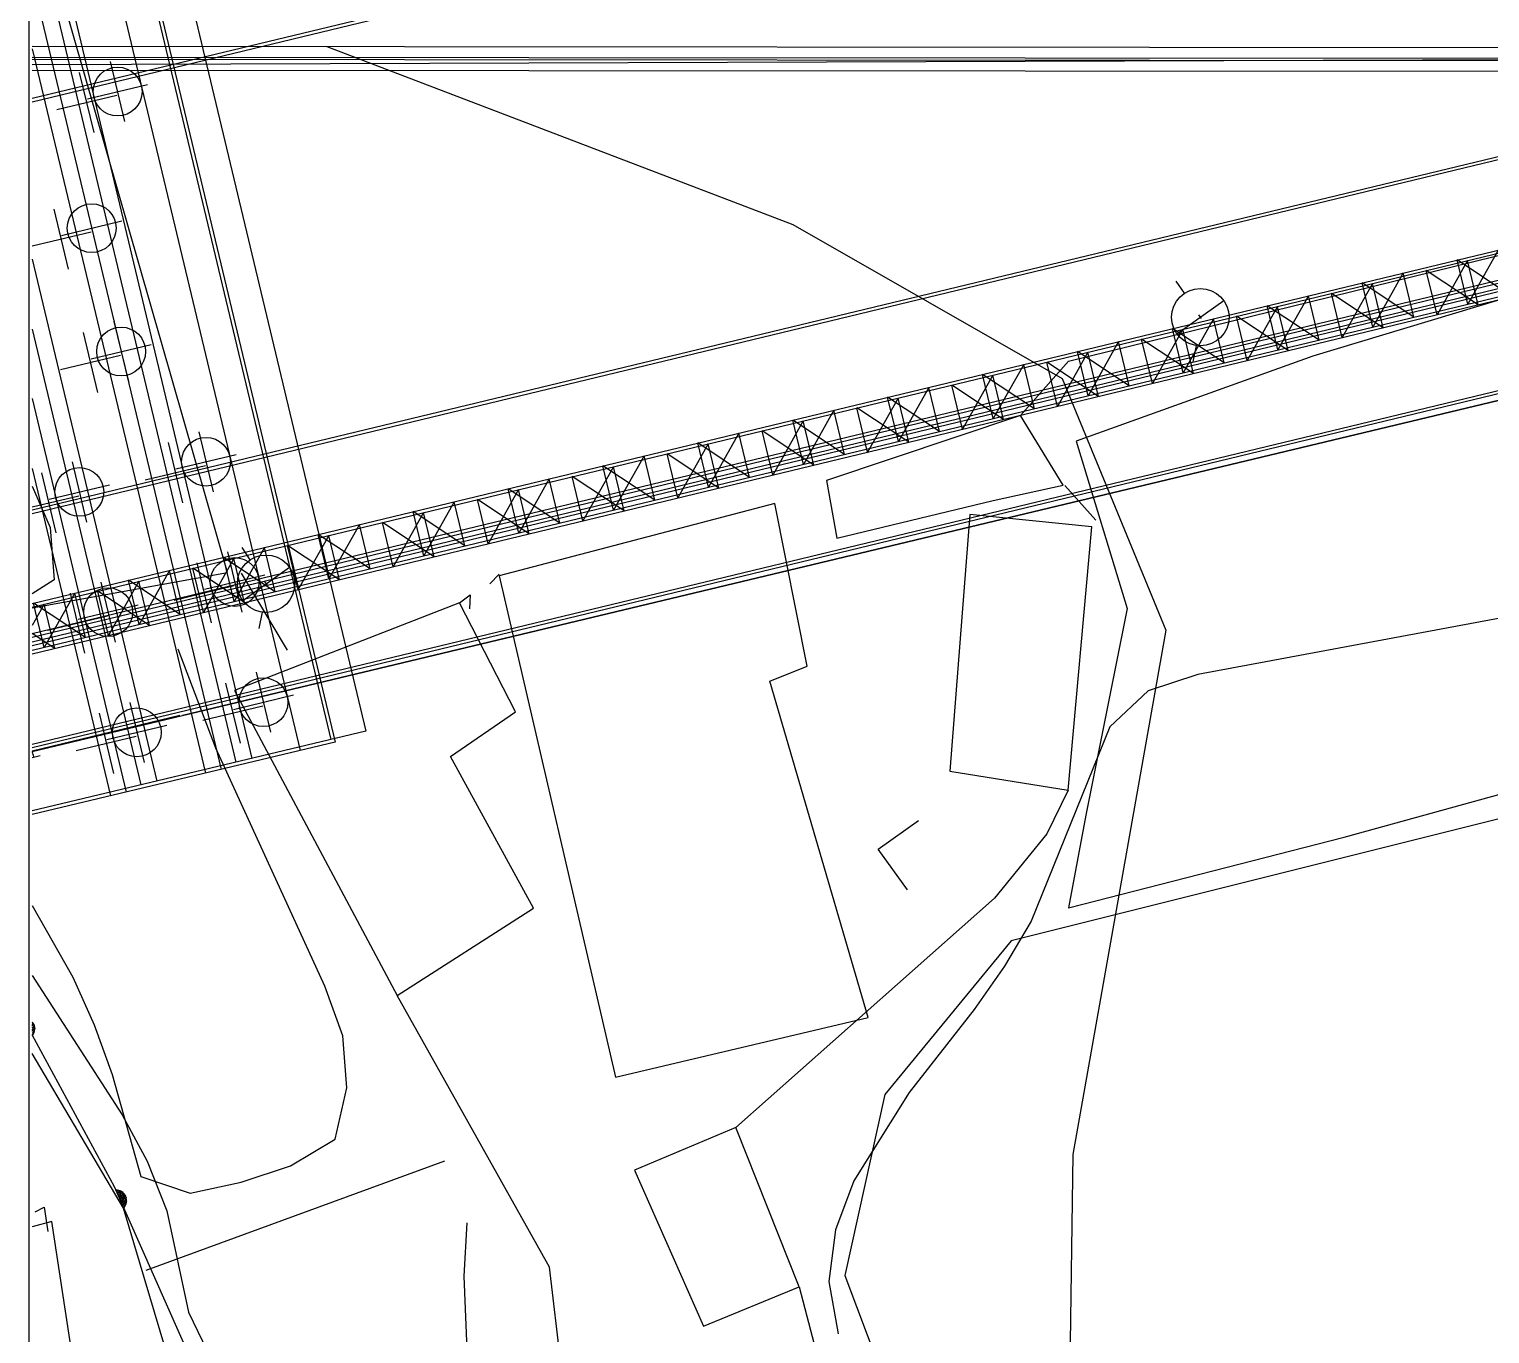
# Model space of a CAD drawing. Extents: x -299 to 346, y -14 to 200.
# Drawn here: x -1.01 to 43.87, y 51.96 to 92.07 of the extents above; entities that cross this region are included whole.
import ezdxf

# ---------------------------------------------------------------- set-up
doc = ezdxf.new("R2010")
doc.units = 0
doc.layers.add('TT-BASE', color=253, linetype='Continuous')
doc.layers.add('TX-PAPR', color=2, linetype='Continuous')

msp = doc.modelspace()

# ---------------------------------------------------------------- linework, layer by layer
at = {"layer": 'TT-BASE'}
for p, q in [((-0.921, 89.947, -349.133), (114.182, 117.706, -349.133)), ((-0.921, 89.839, -435.661), (113.227, 117.407, -435.661)), ((-0.921, 89.839, -435.661), (113.227, 117.407, -435.661)), ((-0.921, 77.294, -349.133), (120.274, 106.523, -349.133)), ((-0.921, 77.294, -349.133), (120.274, 106.523, -349.133)), ((-0.921, 77.185, -435.661), (119.322, 106.225, -435.661)), ((-0.921, 77.185, -435.661), (119.322, 106.225, -435.661)), ((-0.921, 74.414, -349.133), (124.133, 104.573, -349.133)), ((-0.921, 74.414, -349.133), (124.133, 104.573, -349.133)), ((-0.921, 74.304, -435.661), (123.182, 104.277, -435.661)), ((-0.921, 74.304, -435.661), (123.182, 104.277, -435.661)), ((2.754, 98.034, -349.133), (9.33, 70.486, -349.133)), ((0.736, 97.44, -435.661), (7.32, 69.896, -435.661)), ((1.685, 97.776, -349.133), (8.26, 70.23, -349.133)), ((1.805, 97.698, -435.661), (8.39, 70.152, -435.661)), ((-0.746, 97.19, -349.133), (5.829, 69.65, -349.133)), ((-0.921, 95.77, -349.133), (5.342, 69.534, -349.133)), ((5.083, 75.369, -0.079), (-0.504, 94.834, -0.079)), ((-0.921, 93.616, -435.661), (4.889, 69.315, -435.661)), ((-0.921, 91.55, -349.133), (74.699, 91.477, -349.133)), ((-0.921, 70.093, -349.133), (87.765, 91.482, -349.133)), ((-0.921, 70.093, -349.133), (87.765, 91.482, -349.133)), ((-0.921, 91.466, -435.661), (4.403, 69.199, -435.661)), ((-0.921, 72.974, -349.133), (75.022, 91.289, -349.133)), ((-0.921, 90.984, -412.652), (87.696, 91.288, -412.652)), ((-0.921, 91.213, -435.661), (73.752, 91.164, -435.661)), ((-0.921, 69.984, -435.661), (86.818, 91.174, -435.661)), ((-0.921, 69.984, -435.661), (86.818, 91.174, -435.661)), ((-0.921, 91.15, -349.133), (74.699, 91.077, -349.133)), ((8.139, 91.541, 25.505), (22.451, 86.069, 25.505)), ((8.139, 91.541, -61.023), (22.451, 86.069, -61.023)), ((8.139, 91.541, 25.505), (22.451, 86.069, 25.505)), ((-0.921, 73.231, -349.133), (73.082, 91.078, -349.133)), ((-0.921, 72.864, -435.661), (74.076, 90.977, -435.661)), ((-0.921, 90.813, -435.661), (73.752, 90.764, -435.661)), ((-0.921, 73.378, -435.661), (71.073, 90.766, -435.661)), ((-0.921, 73.121, -435.661), (72.135, 90.765, -435.661)), ((-0.916, 73.489, -349.133), (72.02, 91.079, -349.133)), ((0.98, 88.893, -435.661), (0.538, 90.74, -435.661)), ((1.926, 89.229, -349.133), (1.485, 91.077, -349.133)), ((0.781, 89.932, -349.133), (2.629, 90.373, -349.133)), ((-0.165, 89.596, -435.661), (1.683, 90.037, -435.661)), ((3.695, 70.98, -349.133), (74.695, 87.979, -349.133)), ((3.695, 70.97, -140.078), (74.695, 87.97, -140.078)), ((0.688, 86.877, -349.133), (1.129, 85.029, -349.133)), ((54.455, 86.848, -86.713), (38.437, 82.021, -86.713)), ((54.455, 86.848, -0.185), (38.437, 82.021, -0.185)), ((54.455, 86.848, -0.185), (38.437, 82.021, -0.185)), ((-0.257, 86.54, -435.661), (0.184, 84.693, -435.661)), ((-0.921, 85.405, -435.661), (0.888, 85.837, -435.661)), ((-0.015, 85.732, -349.133), (1.833, 86.173, -349.133)), ((22.451, 86.069, 25.505), (30.733, 81.335, 25.505)), ((22.451, 86.069, -61.023), (30.733, 81.335, -61.023)), ((22.451, 86.069, 25.505), (30.733, 81.335, 25.505)), ((-0.921, 85.004, -349.133), (2.911, 68.953, -349.133)), ((30.93, 81.866, -84.988), (44.63, 85.231, -84.988)), ((30.93, 81.866, 1.54), (44.63, 85.231, 1.54)), ((30.93, 81.866, 1.54), (44.63, 85.231, 1.54)), ((43.187, 84.957, -435.661), (42.252, 83.291, -435.661)), ((44.46, 83.918, -349.133), (42.868, 84.975, -349.133)), ((43.196, 83.614, -349.133), (42.868, 84.975, -349.133)), ((43.516, 83.596, -435.661), (43.187, 84.957, -435.661)), ((44.132, 85.279, -349.133), (43.196, 83.614, -349.133)), ((41.216, 84.576, -349.133), (40.28, 82.91, -349.133)), ((41.544, 83.215, -349.133), (41.216, 84.576, -349.133)), ((42.252, 83.291, -435.661), (41.923, 84.652, -435.661)), ((43.516, 83.596, -435.661), (41.923, 84.652, -435.661)), ((34.491, 83.952, -87.085), (34.241, 84.328, -87.085)), ((34.491, 83.952, -0.557), (34.241, 84.328, -0.557)), ((34.491, 83.952, -0.557), (34.241, 84.328, -0.557)), ((39.336, 82.587, -435.661), (39.007, 83.948, -435.661)), ((40.6, 82.892, -435.661), (39.007, 83.948, -435.661)), ((40.271, 84.253, -435.661), (39.336, 82.587, -435.661)), ((41.544, 83.215, -349.133), (39.952, 84.271, -349.133)), ((40.28, 82.91, -349.133), (39.952, 84.271, -349.133)), ((40.6, 82.892, -435.661), (40.271, 84.253, -435.661)), ((34.26, 82.704, -87.085), (35.697, 83.728, -87.085)), ((34.26, 82.704, -0.557), (35.697, 83.728, -0.557)), ((34.26, 82.704, -0.557), (35.697, 83.728, -0.557)), ((37.355, 83.548, -435.661), (36.42, 81.882, -435.661)), ((38.627, 82.512, -349.133), (37.035, 83.568, -349.133)), ((37.364, 82.207, -349.133), (37.035, 83.568, -349.133)), ((37.683, 82.188, -435.661), (37.355, 83.548, -435.661)), ((38.299, 83.873, -349.133), (37.364, 82.207, -349.133)), ((38.627, 82.512, -349.133), (38.299, 83.873, -349.133)), ((1.594, 83.083, -349.133), (2.035, 81.235, -349.133)), ((35.383, 83.169, -349.133), (34.447, 81.504, -349.133)), ((34.926, 83.29, -87.085), (35.004, 83.179, -87.085)), ((34.926, 83.29, -0.557), (35.004, 83.179, -0.557)), ((34.926, 83.29, -0.557), (35.004, 83.179, -0.557)), ((35.711, 81.808, -349.133), (35.383, 83.169, -349.133)), ((36.42, 81.882, -435.661), (36.091, 83.243, -435.661)), ((37.683, 82.188, -435.661), (36.091, 83.243, -435.661)), ((-0.921, 82.85, -349.133), (2.424, 68.837, -349.133)), ((0.649, 82.747, -435.661), (1.091, 80.899, -435.661)), ((34.439, 82.844, -435.661), (33.504, 81.178, -435.661)), ((35.711, 81.808, -349.133), (34.119, 82.865, -349.133)), ((34.447, 81.504, -349.133), (34.119, 82.865, -349.133)), ((34.767, 81.483, -435.661), (34.439, 82.844, -435.661)), ((0.89, 81.939, -349.133), (2.738, 82.38, -349.133)), ((32.795, 81.105, -349.133), (31.203, 82.161, -349.133)), ((31.531, 80.8, -349.133), (31.203, 82.161, -349.133)), ((32.466, 82.466, -349.133), (31.531, 80.8, -349.133)), ((32.795, 81.105, -349.133), (32.466, 82.466, -349.133)), ((33.504, 81.178, -435.661), (33.175, 82.539, -435.661)), ((34.767, 81.483, -435.661), (33.175, 82.539, -435.661)), ((34.763, 81.842, -87.085), (34.865, 82.341, -87.085)), ((34.763, 81.842, -0.557), (34.865, 82.341, -0.557)), ((34.763, 81.842, -0.557), (34.865, 82.341, -0.557)), ((-0.054, 81.603, -435.661), (1.794, 82.044, -435.661)), ((29.55, 81.763, -349.133), (28.615, 80.097, -349.133)), ((29.451, 80.197, -84.988), (30.93, 81.866, -84.988)), ((29.451, 80.197, 1.54), (30.93, 81.866, 1.54)), ((29.451, 80.197, 1.54), (30.93, 81.866, 1.54)), ((29.878, 80.402, -349.133), (29.55, 81.763, -349.133)), ((30.587, 80.474, -435.661), (30.259, 81.835, -435.661)), ((31.851, 80.779, -435.661), (30.259, 81.835, -435.661)), ((31.522, 82.14, -435.661), (30.587, 80.474, -435.661)), ((38.437, 82.021, -86.713), (31.16, 79.407, -86.713)), ((38.437, 82.021, -0.185), (31.16, 79.407, -0.185)), ((38.437, 82.021, -0.185), (31.16, 79.407, -0.185)), ((31.851, 80.779, -435.661), (31.522, 82.14, -435.661)), ((28.606, 81.436, -435.661), (27.671, 79.77, -435.661)), ((29.878, 80.402, -349.133), (28.286, 81.458, -349.133)), ((28.615, 80.097, -349.133), (28.286, 81.458, -349.133)), ((28.935, 80.075, -435.661), (28.606, 81.436, -435.661)), ((30.733, 81.335, 25.505), (33.92, 73.595, 25.505)), ((30.733, 81.335, -61.023), (33.92, 73.595, -61.023)), ((30.733, 81.335, 25.505), (33.92, 73.595, 25.505)), ((26.634, 81.059, -349.133), (25.698, 79.393, -349.133)), ((26.962, 79.698, -349.133), (26.634, 81.059, -349.133)), ((27.671, 79.77, -435.661), (27.343, 81.13, -435.661)), ((28.935, 80.075, -435.661), (27.343, 81.13, -435.661)), ((-0.921, 80.714, -435.661), (1.971, 68.617, -435.661)), ((23.717, 80.356, -349.133), (22.782, 78.69, -349.133)), ((24.046, 78.995, -349.133), (23.717, 80.356, -349.133)), ((26.019, 79.37, -435.661), (24.426, 80.426, -435.661)), ((24.755, 79.065, -435.661), (24.426, 80.426, -435.661)), ((25.69, 80.731, -435.661), (24.755, 79.065, -435.661)), ((26.962, 79.698, -349.133), (25.37, 80.754, -349.133)), ((25.698, 79.393, -349.133), (25.37, 80.754, -349.133)), ((26.019, 79.37, -435.661), (25.69, 80.731, -435.661)), ((22.774, 80.027, -435.661), (21.839, 78.361, -435.661)), ((24.046, 78.995, -349.133), (22.454, 80.051, -349.133)), ((22.782, 78.69, -349.133), (22.454, 80.051, -349.133)), ((23.103, 78.666, -435.661), (22.774, 80.027, -435.661)), ((29.451, 80.197, -85.492), (23.486, 78.197, -85.492)), ((29.451, 80.197, 1.036), (23.486, 78.197, 1.036)), ((29.451, 80.197, 1.036), (23.486, 78.197, 1.036)), ((30.764, 78.047, -85.492), (29.451, 80.197, -85.492)), ((30.764, 78.047, 1.036), (29.451, 80.197, 1.036)), ((30.764, 78.047, 1.036), (29.451, 80.197, 1.036)), ((4.202, 79.696, -349.133), (4.643, 77.848, -349.133)), ((20.801, 79.653, -349.133), (19.865, 77.987, -349.133)), ((21.129, 78.292, -349.133), (20.801, 79.653, -349.133)), ((21.839, 78.361, -435.661), (21.51, 79.722, -435.661)), ((23.103, 78.666, -435.661), (21.51, 79.722, -435.661)), ((3.258, 79.361, -435.661), (3.7, 77.513, -435.661)), ((18.923, 77.657, -435.661), (18.594, 79.018, -435.661)), ((20.186, 77.962, -435.661), (18.594, 79.018, -435.661)), ((19.858, 79.323, -435.661), (18.923, 77.657, -435.661)), ((21.129, 78.292, -349.133), (19.537, 79.348, -349.133)), ((19.865, 77.987, -349.133), (19.537, 79.348, -349.133)), ((20.186, 77.962, -435.661), (19.858, 79.323, -435.661)), ((31.16, 79.407, -86.713), (32.728, 74.265, -86.713)), ((31.16, 79.407, -0.185), (32.728, 74.265, -0.185)), ((31.16, 79.407, -0.185), (32.728, 74.265, -0.185)), ((-0.921, 78.564, -435.661), (1.485, 68.501, -435.661)), ((0.311, 78.768, -349.133), (0.752, 76.919, -349.133)), ((2.555, 78.216, -435.661), (4.403, 78.658, -435.661)), ((3.498, 78.552, -349.133), (5.346, 78.993, -349.133)), ((16.942, 78.618, -435.661), (16.007, 76.952, -435.661)), ((18.213, 77.588, -349.133), (16.621, 78.644, -349.133)), ((16.949, 77.283, -349.133), (16.621, 78.644, -349.133)), ((17.27, 77.258, -435.661), (16.942, 78.618, -435.661)), ((17.885, 78.949, -349.133), (16.949, 77.283, -349.133)), ((18.213, 77.588, -349.133), (17.885, 78.949, -349.133)), ((-0.632, 78.431, -435.661), (-0.19, 76.583, -435.661)), ((14.968, 78.246, -349.133), (14.033, 76.58, -349.133)), ((15.296, 76.885, -349.133), (14.968, 78.246, -349.133)), ((16.007, 76.952, -435.661), (15.678, 78.313, -435.661)), ((17.27, 77.258, -435.661), (15.678, 78.313, -435.661)), ((23.486, 78.197, -85.492), (23.81, 76.424, -85.492)), ((23.486, 78.197, 1.036), (23.81, 76.424, 1.036)), ((23.486, 78.197, 1.036), (23.81, 76.424, 1.036)), ((-0.921, 78.017, -0.023), (-0.369, 76.745, -0.023)), ((-0.921, 78.017, -86.551), (-0.369, 76.745, -86.551)), ((-0.921, 78.017, -0.023), (-0.369, 76.745, -0.023)), ((-0.921, 77.385, -435.661), (0.513, 77.728, -435.661)), ((-0.393, 77.623, -349.133), (1.455, 78.064, -349.133)), ((14.025, 77.914, -435.661), (13.09, 76.248, -435.661)), ((15.296, 76.885, -349.133), (13.704, 77.941, -349.133)), ((14.033, 76.58, -349.133), (13.704, 77.941, -349.133)), ((14.354, 76.553, -435.661), (14.025, 77.914, -435.661)), ((28.61, 77.585, -85.492), (30.764, 78.047, -85.492)), ((28.61, 77.585, 1.036), (30.764, 78.047, 1.036)), ((28.61, 77.585, 1.036), (30.764, 78.047, 1.036)), ((30.817, 78.044, -84.669), (31.767, 76.979, -84.669)), ((30.817, 78.044, 1.859), (31.767, 76.979, 1.859)), ((30.817, 78.044, 1.859), (31.767, 76.979, 1.859)), ((11.109, 77.21, -435.661), (10.174, 75.544, -435.661)), ((12.38, 76.182, -349.133), (10.788, 77.238, -349.133)), ((11.116, 75.877, -349.133), (10.788, 77.238, -349.133)), ((11.438, 75.849, -435.661), (11.109, 77.21, -435.661)), ((12.052, 77.542, -349.133), (11.116, 75.877, -349.133)), ((12.38, 76.182, -349.133), (12.052, 77.542, -349.133)), ((13.09, 76.248, -435.661), (12.762, 77.609, -435.661)), ((14.354, 76.553, -435.661), (12.762, 77.609, -435.661)), ((21.904, 77.491, -84.802), (13.427, 75.264, -84.802)), ((21.904, 77.491, 1.726), (13.427, 75.264, 1.726)), ((21.904, 77.491, 1.726), (13.427, 75.264, 1.726)), ((22.894, 72.488, -84.802), (21.904, 77.491, -84.802)), ((22.894, 72.488, 1.726), (21.904, 77.491, 1.726)), ((22.894, 72.488, 1.726), (21.904, 77.491, 1.726)), ((23.81, 76.424, -85.492), (28.61, 77.585, -85.492)), ((23.81, 76.424, 1.036), (28.61, 77.585, 1.036)), ((23.81, 76.424, 1.036), (28.61, 77.585, 1.036)), ((9.135, 76.839, -349.133), (8.2, 75.173, -349.133)), ((9.464, 75.478, -349.133), (9.135, 76.839, -349.133)), ((10.174, 75.544, -435.661), (9.846, 76.905, -435.661)), ((11.438, 75.849, -435.661), (9.846, 76.905, -435.661)), ((27.894, 77.147, -85.121), (27.283, 69.259, -85.121)), ((27.894, 77.147, 1.407), (27.283, 69.259, 1.407)), ((27.894, 77.147, 1.407), (27.283, 69.259, 1.407)), ((31.648, 76.773, -85.121), (27.894, 77.147, -85.121)), ((31.648, 76.773, 1.407), (27.894, 77.147, 1.407)), ((31.648, 76.773, 1.407), (27.894, 77.147, 1.407)), ((30.919, 68.678, -85.121), (31.648, 76.773, -85.121)), ((30.919, 68.678, 1.407), (31.648, 76.773, 1.407)), ((30.919, 68.678, 1.407), (31.648, 76.773, 1.407)), ((-0.369, 76.745, -0.023), (-0.248, 75.143, -0.023)), ((-0.369, 76.745, -86.551), (-0.248, 75.143, -86.551)), ((-0.369, 76.745, -0.023), (-0.248, 75.143, -0.023)), ((8.193, 76.506, -435.661), (7.258, 74.839, -435.661)), ((9.464, 75.478, -349.133), (7.872, 76.534, -349.133)), ((8.2, 75.173, -349.133), (7.872, 76.534, -349.133)), ((8.522, 75.145, -435.661), (8.193, 76.506, -435.661)), ((5.084, 76, -349.133), (5.525, 74.152, -349.133)), ((6.219, 76.136, -349.133), (5.283, 74.47, -349.133)), ((5.781, 75.756, -86.076), (5.532, 76.133, -86.076)), ((5.781, 75.756, 0.452), (5.532, 76.133, 0.452)), ((5.781, 75.756, 0.452), (5.532, 76.133, 0.452)), ((6.547, 74.775, -349.133), (6.219, 76.136, -349.133)), ((7.258, 74.839, -435.661), (6.929, 76.2, -435.661)), ((8.522, 75.145, -435.661), (6.929, 76.2, -435.661)), ((3.303, 75.432, -349.133), (2.367, 73.767, -349.133)), ((3.631, 74.071, -349.133), (3.303, 75.432, -349.133)), ((4.342, 74.135, -435.661), (4.013, 75.496, -435.661)), ((5.606, 74.44, -435.661), (4.013, 75.496, -435.661)), ((4.142, 75.665, -435.661), (4.584, 73.817, -435.661)), ((5.277, 75.801, -435.661), (4.342, 74.135, -435.661)), ((6.547, 74.775, -349.133), (4.955, 75.831, -349.133)), ((5.283, 74.47, -349.133), (4.955, 75.831, -349.133)), ((5.606, 74.44, -435.661), (5.277, 75.801, -435.661)), ((5.55, 74.509, -86.076), (6.987, 75.533, -86.076)), ((5.55, 74.509, 0.452), (6.987, 75.533, 0.452)), ((5.55, 74.509, 0.452), (6.987, 75.533, 0.452)), ((-0.921, 74.285, -0.079), (5.083, 75.369, -0.079)), ((-0.248, 75.143, -0.023), (-0.921, 74.714, -0.023)), ((-0.248, 75.143, -86.551), (-0.921, 74.714, -86.551)), ((-0.248, 75.143, -0.023), (-0.921, 74.714, -0.023)), ((1.193, 75.071, -349.133), (1.634, 73.223, -349.133)), ((2.361, 75.097, -435.661), (1.426, 73.431, -435.661)), ((3.631, 74.071, -349.133), (2.039, 75.128, -349.133)), ((2.367, 73.767, -349.133), (2.039, 75.128, -349.133)), ((2.689, 73.736, -435.661), (2.361, 75.097, -435.661)), ((3.439, 74.52, -435.661), (5.287, 74.962, -435.661)), ((4.38, 74.856, -349.133), (6.228, 75.297, -349.133)), ((5.507, 75.344, -86.076), (6.914, 72.977, -86.076)), ((5.507, 75.344, 0.452), (6.914, 72.977, 0.452)), ((5.507, 75.344, 0.452), (6.914, 72.977, 0.452)), ((6.216, 75.095, -86.076), (6.295, 74.984, -86.076)), ((6.216, 75.095, 0.452), (6.295, 74.984, 0.452)), ((6.216, 75.095, 0.452), (6.295, 74.984, 0.452)), ((13.43, 75.316, -85.28), (13.147, 75.014, -85.28)), ((13.43, 75.316, 1.248), (13.147, 75.014, 1.248)), ((13.43, 75.316, 1.248), (13.147, 75.014, 1.248)), ((13.427, 75.264, -84.802), (17.011, 59.848, -84.802)), ((13.427, 75.264, 1.726), (17.011, 59.848, 1.726)), ((13.427, 75.264, 1.726), (17.011, 59.848, 1.726)), ((0.386, 74.729, -349.133), (-0.549, 73.063, -349.133)), ((0.251, 74.735, -435.661), (0.693, 72.887, -435.661)), ((0.714, 73.368, -349.133), (0.386, 74.729, -349.133)), ((1.426, 73.431, -435.661), (1.097, 74.792, -435.661)), ((2.689, 73.736, -435.661), (1.097, 74.792, -435.661)), ((12.209, 74.429, -85.28), (12.542, 74.677, -85.28)), ((12.209, 74.429, 1.248), (12.542, 74.677, 1.248)), ((12.209, 74.429, 1.248), (12.542, 74.677, 1.248)), ((12.542, 74.677, -85.28), (12.518, 74.252, -85.28)), ((12.542, 74.677, 1.248), (12.518, 74.252, 1.248)), ((12.542, 74.677, 1.248), (12.518, 74.252, 1.248)), ((-0.555, 74.393, -435.661), (-0.921, 73.741, -435.661)), ((0.714, 73.368, -349.133), (-0.878, 74.424, -349.133)), ((-0.549, 73.063, -349.133), (-0.878, 74.424, -349.133)), ((-0.227, 73.032, -435.661), (-0.555, 74.393, -435.661)), ((0.49, 73.927, -349.133), (2.338, 74.368, -349.133)), ((12.209, 74.429, -84.271), (5.302, 71.74, -84.271)), ((12.209, 74.429, 2.257), (5.302, 71.74, 2.257)), ((12.209, 74.429, 2.257), (5.302, 71.74, 2.257)), ((6.054, 73.647, -86.076), (6.155, 74.146, -86.076)), ((6.054, 73.647, 0.452), (6.155, 74.146, 0.452)), ((6.054, 73.647, 0.452), (6.155, 74.146, 0.452)), ((13.932, 71.087, -84.271), (12.209, 74.429, -84.271)), ((13.932, 71.087, 2.257), (12.209, 74.429, 2.257)), ((13.932, 71.087, 2.257), (12.209, 74.429, 2.257)), ((32.728, 74.265, -86.713), (31.46, 67.903, -86.713)), ((32.728, 74.265, -0.185), (31.46, 67.903, -0.185)), ((32.728, 74.265, -0.185), (31.46, 67.903, -0.185)), ((-0.452, 73.59, -435.661), (1.396, 74.032, -435.661)), ((44.467, 74.018, -87.551), (34.898, 72.226, -87.551)), ((44.467, 74.018, -1.023), (34.898, 72.226, -1.023)), ((44.467, 74.018, -1.023), (34.898, 72.226, -1.023)), ((-0.227, 73.032, -435.661), (-0.921, 73.492, -435.661)), ((33.92, 73.595, 25.505), (31.057, 57.476, 25.505)), ((33.92, 73.595, -61.023), (31.057, 57.476, -61.023)), ((33.92, 73.595, 25.505), (31.057, 57.476, 25.505)), ((4.72, 69.966, -88.551), (3.566, 73.01, -88.551)), ((4.72, 69.966, -2.023), (3.566, 73.01, -2.023)), ((4.72, 69.966, -2.023), (3.566, 73.01, -2.023)), ((5.966, 72.304, -349.133), (6.407, 70.456, -349.133)), ((21.75, 72.022, -84.802), (22.894, 72.488, -84.802)), ((21.75, 72.022, 1.726), (22.894, 72.488, 1.726)), ((21.75, 72.022, 1.726), (22.894, 72.488, 1.726)), ((5.025, 71.969, -435.661), (5.467, 70.121, -435.661)), ((24.775, 61.691, -84.802), (21.75, 72.022, -84.802)), ((24.775, 61.691, 1.726), (21.75, 72.022, 1.726)), ((24.775, 61.691, 1.726), (21.75, 72.022, 1.726)), ((34.898, 72.226, -87.551), (33.38, 71.728, -87.551)), ((34.898, 72.226, -1.023), (33.38, 71.728, -1.023)), ((34.898, 72.226, -1.023), (33.38, 71.728, -1.023)), ((2.076, 71.375, -349.133), (2.517, 69.527, -349.133)), ((5.263, 71.159, -349.133), (7.111, 71.601, -349.133)), ((5.302, 71.74, -84.271), (10.295, 62.36, -84.271)), ((5.302, 71.74, 2.257), (10.295, 62.36, 2.257)), ((5.302, 71.74, 2.257), (10.295, 62.36, 2.257)), ((33.38, 71.728, -87.551), (32.2, 70.626, -87.551)), ((33.38, 71.728, -1.023), (32.2, 70.626, -1.023)), ((33.38, 71.728, -1.023), (32.2, 70.626, -1.023)), ((-0.921, 69.888, -349.133), (3.614, 70.977, -349.133)), ((-0.921, 69.862, -140.078), (3.695, 70.97, -140.078)), ((1.135, 71.039, -435.661), (1.577, 69.191, -435.661)), ((4.322, 70.825, -435.661), (6.17, 71.266, -435.661)), ((11.939, 69.711, -84.271), (13.932, 71.087, -84.271)), ((11.939, 69.711, 2.257), (13.932, 71.087, 2.257)), ((11.939, 69.711, 2.257), (13.932, 71.087, 2.257)), ((9.33, 70.486, -349.133), (-0.921, 68.038, -349.133)), ((1.372, 70.231, -349.133), (3.22, 70.672, -349.133)), ((32.2, 70.626, -87.551), (29.784, 64.649, -87.551)), ((32.2, 70.626, -1.023), (29.784, 64.649, -1.023)), ((32.2, 70.626, -1.023), (29.784, 64.649, -1.023)), ((8.39, 70.152, -435.661), (-0.921, 67.926, -435.661)), ((0.432, 69.895, -435.661), (2.28, 70.336, -435.661)), ((39.398, 67.235, -86.713), (50.422, 70.274, -86.713)), ((39.398, 67.235, -0.185), (50.422, 70.274, -0.185)), ((39.398, 67.235, -0.185), (50.422, 70.274, -0.185)), ((-0.921, 69.683, -349.133), (-0.671, 69.743, -349.133)), ((8.078, 62.646, -88.551), (4.72, 69.966, -88.551)), ((8.078, 62.646, -2.023), (4.72, 69.966, -2.023)), ((8.078, 62.646, -2.023), (4.72, 69.966, -2.023)), ((14.491, 65.045, -84.271), (11.939, 69.711, -84.271)), ((14.491, 65.045, 2.257), (11.939, 69.711, 2.257)), ((14.491, 65.045, 2.257), (11.939, 69.711, 2.257)), ((27.283, 69.259, -85.121), (30.919, 68.678, -85.121)), ((27.283, 69.259, 1.407), (30.919, 68.678, 1.407)), ((27.283, 69.259, 1.407), (30.919, 68.678, 1.407)), ((49.937, 69.238, -87.324), (29.165, 64.045, -87.324)), ((49.937, 69.238, -0.796), (29.165, 64.045, -0.796)), ((49.937, 69.238, -0.796), (29.165, 64.045, -0.796)), ((30.919, 68.678, -85.28), (30.257, 67.333, -85.28)), ((30.919, 68.678, 1.248), (30.257, 67.333, 1.248)), ((30.919, 68.678, 1.248), (30.257, 67.333, 1.248)), ((31.46, 67.903, -86.713), (30.925, 65.061, -86.713)), ((31.46, 67.903, -0.185), (30.925, 65.061, -0.185)), ((31.46, 67.903, -0.185), (30.925, 65.061, -0.185)), ((25.08, 66.864, -85.253), (26.317, 67.745, -85.253)), ((25.08, 66.864, 1.275), (26.317, 67.745, 1.275)), ((25.08, 66.864, 1.275), (26.317, 67.745, 1.275)), ((30.257, 67.333, -85.28), (28.654, 65.352, -85.28)), ((30.257, 67.333, 1.248), (28.654, 65.352, 1.248)), ((30.257, 67.333, 1.248), (28.654, 65.352, 1.248)), ((30.925, 65.061, -86.713), (39.398, 67.235, -86.713)), ((30.925, 65.061, -0.185), (39.398, 67.235, -0.185)), ((30.925, 65.061, -0.185), (39.398, 67.235, -0.185)), ((25.977, 65.606, -85.253), (25.08, 66.864, -85.253)), ((25.977, 65.606, 1.275), (25.08, 66.864, 1.275)), ((25.977, 65.606, 1.275), (25.08, 66.864, 1.275)), ((-0.921, 65.13, -88.551), (0.329, 62.931, -88.551)), ((-0.921, 65.13, -2.023), (0.329, 62.931, -2.023)), ((-0.921, 65.13, -2.023), (0.329, 62.931, -2.023)), ((28.654, 65.352, -85.28), (20.7, 58.307, -85.28)), ((28.654, 65.352, 1.248), (20.7, 58.307, 1.248)), ((28.654, 65.352, 1.248), (20.7, 58.307, 1.248)), ((10.295, 62.36, -84.271), (14.491, 65.045, -84.271)), ((10.295, 62.36, 2.257), (14.491, 65.045, 2.257)), ((10.295, 62.36, 2.257), (14.491, 65.045, 2.257)), ((29.784, 64.649, -87.551), (28.96, 63.26, -87.551)), ((29.784, 64.649, -1.023), (28.96, 63.26, -1.023)), ((29.784, 64.649, -1.023), (28.96, 63.26, -1.023)), ((29.165, 64.045, -87.324), (25.278, 59.322, -87.324)), ((29.165, 64.045, -0.796), (25.278, 59.322, -0.796)), ((29.165, 64.045, -0.796), (25.278, 59.322, -0.796)), ((-0.921, 62.982, -1.023), (1.842, 58.696, -1.023)), ((-0.921, 62.982, -1.023), (1.842, 58.696, -1.023)), ((-0.921, 62.982, -87.551), (1.842, 58.696, -87.551)), ((0.329, 62.931, -88.551), (0.99, 61.457, -88.551)), ((0.329, 62.931, -2.023), (0.99, 61.457, -2.023)), ((0.329, 62.931, -2.023), (0.99, 61.457, -2.023)), ((28.96, 63.26, -87.551), (28.033, 61.93, -87.551)), ((28.96, 63.26, -1.023), (28.033, 61.93, -1.023)), ((28.96, 63.26, -1.023), (28.033, 61.93, -1.023)), ((8.629, 61.126, -88.551), (8.078, 62.646, -88.551)), ((8.629, 61.126, -2.023), (8.078, 62.646, -2.023)), ((8.629, 61.126, -2.023), (8.078, 62.646, -2.023)), ((14.975, 54.009, -85.28), (10.295, 62.36, -85.28)), ((14.975, 54.009, 1.248), (10.295, 62.36, 1.248)), ((14.975, 54.009, 1.248), (10.295, 62.36, 1.248)), ((-0.897, 61.524, -84.829), (-0.921, 61.531, -84.829)), ((-0.897, 61.524, 1.699), (-0.921, 61.531, 1.699)), ((-0.897, 61.524, 1.699), (-0.921, 61.531, 1.699)), ((-0.896, 61.523, -84.829), (-0.921, 61.44, -84.829)), ((-0.896, 61.523, 1.699), (-0.921, 61.44, 1.699)), ((-0.896, 61.523, 1.699), (-0.921, 61.44, 1.699)), ((17.011, 59.848, -84.802), (24.775, 61.691, -84.802)), ((17.011, 59.848, 1.726), (24.775, 61.691, 1.726)), ((17.011, 59.848, 1.726), (24.775, 61.691, 1.726)), ((28.033, 61.93, -87.551), (26.026, 59.385, -87.551)), ((28.033, 61.93, -1.023), (26.026, 59.385, -1.023)), ((28.033, 61.93, -1.023), (26.026, 59.385, -1.023)), ((-0.864, 61.462, -84.829), (-0.921, 61.479, -84.829)), ((-0.864, 61.462, 1.699), (-0.921, 61.479, 1.699)), ((-0.864, 61.462, 1.699), (-0.921, 61.479, 1.699)), ((-0.863, 61.46, -84.829), (-0.921, 61.265, -84.829)), ((-0.863, 61.46, 1.699), (-0.921, 61.265, 1.699)), ((-0.863, 61.46, 1.699), (-0.921, 61.265, 1.699)), ((-0.847, 61.405, -84.829), (-0.921, 61.427, -84.829)), ((-0.847, 61.405, 1.699), (-0.921, 61.427, 1.699)), ((-0.847, 61.405, 1.699), (-0.921, 61.427, 1.699)), ((-0.841, 61.351, -84.829), (-0.921, 61.375, -84.829)), ((-0.841, 61.351, 1.699), (-0.921, 61.375, 1.699)), ((-0.841, 61.351, 1.699), (-0.921, 61.375, 1.699)), ((-0.843, 61.3, -84.829), (-0.921, 61.323, -84.829)), ((-0.843, 61.3, 1.699), (-0.921, 61.323, 1.699)), ((-0.843, 61.3, 1.699), (-0.921, 61.323, 1.699)), ((-0.854, 61.25, -84.829), (-0.921, 61.271, -84.829)), ((-0.854, 61.25, 1.699), (-0.921, 61.271, 1.699)), ((-0.854, 61.25, 1.699), (-0.921, 61.271, 1.699)), ((-0.871, 61.204, -84.829), (-0.921, 61.218, -84.829)), ((-0.871, 61.204, 1.699), (-0.921, 61.218, 1.699)), ((-0.871, 61.204, 1.699), (-0.921, 61.218, 1.699)), ((-0.897, 61.159, -84.829), (-0.921, 61.166, -84.829)), ((-0.897, 61.159, 1.699), (-0.921, 61.166, 1.699)), ((-0.897, 61.159, 1.699), (-0.921, 61.166, 1.699)), ((1.609, 56.476, -84.829), (-0.921, 61.152, -84.829)), ((1.609, 56.476, 1.699), (-0.921, 61.152, 1.699)), ((1.609, 56.476, 1.699), (-0.921, 61.152, 1.699)), ((-0.913, 61.137, -84.829), (-0.921, 61.152, -84.829)), ((-0.913, 61.137, 1.699), (-0.921, 61.152, 1.699)), ((-0.913, 61.137, 1.699), (-0.921, 61.152, 1.699)), ((-0.841, 61.358, -84.829), (-0.903, 61.149, -84.829)), ((-0.841, 61.358, 1.699), (-0.903, 61.149, 1.699)), ((-0.841, 61.358, 1.699), (-0.903, 61.149, 1.699)), ((0.99, 61.457, -88.551), (1.541, 59.937, -88.551)), ((0.99, 61.457, -2.023), (1.541, 59.937, -2.023)), ((0.99, 61.457, -2.023), (1.541, 59.937, -2.023)), ((8.749, 59.524, -88.551), (8.629, 61.126, -88.551)), ((8.749, 59.524, -2.023), (8.629, 61.126, -2.023)), ((8.749, 59.524, -2.023), (8.629, 61.126, -2.023)), ((1.89, 55.821, -84.988), (-0.921, 60.577, -84.988)), ((1.89, 55.821, 1.54), (-0.921, 60.577, 1.54)), ((1.89, 55.821, 1.54), (-0.921, 60.577, 1.54)), ((1.541, 59.937, -88.551), (2.424, 56.801, -88.551)), ((1.541, 59.937, -2.023), (2.424, 56.801, -2.023)), ((1.541, 59.937, -2.023), (2.424, 56.801, -2.023)), ((8.393, 57.949, -88.551), (8.749, 59.524, -88.551)), ((8.393, 57.949, -2.023), (8.749, 59.524, -2.023)), ((8.393, 57.949, -2.023), (8.749, 59.524, -2.023)), ((25.278, 59.322, -87.324), (24.055, 53.755, -87.324)), ((25.278, 59.322, -0.796), (24.055, 53.755, -0.796)), ((25.278, 59.322, -0.796), (24.055, 53.755, -0.796)), ((26.026, 59.385, -87.551), (24.328, 56.664, -87.551)), ((26.026, 59.385, -1.023), (24.328, 56.664, -1.023)), ((26.026, 59.385, -1.023), (24.328, 56.664, -1.023)), ((1.842, 58.696, -87.551), (2.611, 57.27, -87.551)), ((1.842, 58.696, -1.023), (2.611, 57.27, -1.023)), ((1.842, 58.696, -1.023), (2.611, 57.27, -1.023)), ((7.017, 57.123, -88.551), (8.393, 57.949, -88.551)), ((7.017, 57.123, -2.023), (8.393, 57.949, -2.023)), ((7.017, 57.123, -2.023), (8.393, 57.949, -2.023)), ((20.7, 58.307, -84.351), (17.593, 56.996, -84.351)), ((20.7, 58.307, 2.177), (17.593, 56.996, 2.177)), ((20.7, 58.307, 2.177), (17.593, 56.996, 2.177)), ((22.652, 53.409, -84.351), (20.7, 58.307, -84.351)), ((22.652, 53.409, 2.177), (20.7, 58.307, 2.177)), ((22.652, 53.409, 2.177), (20.7, 58.307, 2.177)), ((31.057, 57.476, 25.505), (30.833, 41.54, 25.505)), ((31.057, 57.476, -61.023), (30.833, 41.54, -61.023)), ((31.057, 57.476, 25.505), (30.833, 41.54, 25.505)), ((2.579, 53.92, -87.43), (11.759, 57.277, -87.43)), ((2.579, 53.92, -0.902), (11.759, 57.277, -0.902)), ((2.579, 53.92, -0.902), (11.759, 57.277, -0.902)), ((2.611, 57.27, -87.551), (3.216, 55.746, -87.551)), ((2.611, 57.27, -1.023), (3.216, 55.746, -1.023)), ((2.611, 57.27, -1.023), (3.216, 55.746, -1.023)), ((5.499, 56.625, -88.551), (7.017, 57.123, -88.551)), ((5.499, 56.625, -2.023), (7.017, 57.123, -2.023)), ((5.499, 56.625, -2.023), (7.017, 57.123, -2.023)), ((2.424, 56.801, -88.551), (3.937, 56.289, -88.551)), ((2.424, 56.801, -2.023), (3.937, 56.289, -2.023)), ((2.424, 56.801, -2.023), (3.937, 56.289, -2.023)), ((3.937, 56.289, -88.551), (5.499, 56.625, -88.551)), ((3.937, 56.289, -2.023), (5.499, 56.625, -2.023)), ((3.937, 56.289, -2.023), (5.499, 56.625, -2.023)), ((17.593, 56.996, -84.351), (19.711, 52.195, -84.351)), ((17.593, 56.996, 2.177), (19.711, 52.195, 2.177)), ((17.593, 56.996, 2.177), (19.711, 52.195, 2.177)), ((24.328, 56.664, -87.551), (23.763, 55.154, -87.551)), ((24.328, 56.664, -1.023), (23.763, 55.154, -1.023)), ((24.328, 56.664, -1.023), (23.763, 55.154, -1.023)), ((4.152, 50.746, -84.829), (1.609, 56.476, -84.829)), ((4.152, 50.746, 1.699), (1.609, 56.476, 1.699)), ((4.152, 50.746, 1.699), (1.609, 56.476, 1.699)), ((1.892, 55.836, -84.829), (1.649, 56.384, -84.829)), ((1.892, 55.836, 1.699), (1.649, 56.384, 1.699)), ((1.892, 55.836, 1.699), (1.649, 56.384, 1.699)), ((1.877, 56.298, -84.829), (1.653, 56.384, -84.829)), ((1.877, 56.298, 1.699), (1.653, 56.384, 1.699)), ((1.877, 56.298, 1.699), (1.653, 56.384, 1.699)), ((1.681, 56.383, -84.829), (1.666, 56.345, -84.829)), ((1.681, 56.383, 1.699), (1.666, 56.345, 1.699)), ((1.681, 56.383, 1.699), (1.666, 56.345, 1.699)), ((1.939, 56.22, -84.829), (1.677, 56.321, -84.829)), ((1.939, 56.22, 1.699), (1.677, 56.321, 1.699)), ((1.939, 56.22, 1.699), (1.677, 56.321, 1.699)), ((1.731, 56.375, -84.829), (1.695, 56.281, -84.829)), ((1.731, 56.375, 1.699), (1.695, 56.281, 1.699)), ((1.731, 56.375, 1.699), (1.695, 56.281, 1.699)), ((1.967, 56.156, -84.829), (1.706, 56.257, -84.829)), ((1.967, 56.156, 1.699), (1.706, 56.257, 1.699)), ((1.967, 56.156, 1.699), (1.706, 56.257, 1.699)), ((1.779, 56.36, -84.829), (1.724, 56.216, -84.829)), ((1.779, 56.36, 1.699), (1.724, 56.216, 1.699)), ((1.779, 56.36, 1.699), (1.724, 56.216, 1.699)), ((1.979, 56.098, -84.829), (1.734, 56.192, -84.829)), ((1.979, 56.098, 1.699), (1.734, 56.192, 1.699)), ((1.979, 56.098, 1.699), (1.734, 56.192, 1.699)), ((1.824, 56.338, -84.829), (1.752, 56.151, -84.829)), ((1.824, 56.338, 1.699), (1.752, 56.151, 1.699)), ((1.824, 56.338, 1.699), (1.752, 56.151, 1.699)), ((1.981, 56.043, -84.829), (1.763, 56.127, -84.829)), ((1.981, 56.043, 1.699), (1.763, 56.127, 1.699)), ((1.981, 56.043, 1.699), (1.763, 56.127, 1.699)), ((1.866, 56.308, -84.829), (1.781, 56.087, -84.829)), ((1.866, 56.308, 1.699), (1.781, 56.087, 1.699)), ((1.866, 56.308, 1.699), (1.781, 56.087, 1.699)), ((1.905, 56.269, -84.829), (1.81, 56.022, -84.829)), ((1.905, 56.269, 1.699), (1.81, 56.022, 1.699)), ((1.905, 56.269, 1.699), (1.81, 56.022, 1.699)), ((1.939, 56.219, -84.829), (1.838, 55.958, -84.829)), ((1.939, 56.219, 1.699), (1.838, 55.958, 1.699)), ((1.939, 56.219, 1.699), (1.838, 55.958, 1.699)), ((1.967, 56.154, -84.829), (1.867, 55.893, -84.829)), ((1.967, 56.154, 1.699), (1.867, 55.893, 1.699)), ((1.967, 56.154, 1.699), (1.867, 55.893, 1.699)), ((-0.829, 55.711, -84.138), (-0.555, 55.855, -84.138)), ((-0.829, 55.711, 2.39), (-0.555, 55.855, 2.39)), ((-0.829, 55.711, 2.39), (-0.555, 55.855, 2.39)), ((-0.555, 55.855, -84.138), (-0.438, 55.103, -84.138)), ((-0.555, 55.855, 2.39), (-0.438, 55.103, 2.39)), ((-0.555, 55.855, 2.39), (-0.438, 55.103, 2.39)), ((1.975, 55.992, -84.829), (1.792, 56.063, -84.829)), ((1.975, 55.992, 1.699), (1.792, 56.063, 1.699)), ((1.975, 55.992, 1.699), (1.792, 56.063, 1.699)), ((1.96, 55.944, -84.829), (1.82, 55.998, -84.829)), ((1.96, 55.944, 1.699), (1.82, 55.998, 1.699)), ((1.96, 55.944, 1.699), (1.82, 55.998, 1.699)), ((1.939, 55.899, -84.829), (1.849, 55.933, -84.829)), ((1.939, 55.899, 1.699), (1.849, 55.933, 1.699)), ((1.939, 55.899, 1.699), (1.849, 55.933, 1.699)), ((1.91, 55.856, -84.829), (1.878, 55.869, -84.829)), ((1.91, 55.856, 1.699), (1.878, 55.869, 1.699)), ((1.91, 55.856, 1.699), (1.878, 55.869, 1.699)), ((3.809, 49.383, -84.988), (1.89, 55.821, -84.988)), ((3.809, 49.383, 1.54), (1.89, 55.821, 1.54)), ((3.809, 49.383, 1.54), (1.89, 55.821, 1.54)), ((1.981, 56.051, -84.829), (1.903, 55.847, -84.829)), ((1.981, 56.051, 1.699), (1.903, 55.847, 1.699)), ((1.981, 56.051, 1.699), (1.903, 55.847, 1.699)), ((3.216, 55.746, -87.551), (3.887, 52.623, -87.551)), ((3.216, 55.746, -1.023), (3.887, 52.623, -1.023)), ((3.216, 55.746, -1.023), (3.887, 52.623, -1.023)), ((-0.314, 55.415, -84.218), (-0.921, 55.247, -84.218)), ((-0.314, 55.415, 2.31), (-0.921, 55.247, 2.31)), ((-0.314, 55.415, 2.31), (-0.921, 55.247, 2.31)), ((1.538, 43.184, -84.218), (-0.314, 55.415, -84.218)), ((1.538, 43.184, 2.31), (-0.314, 55.415, 2.31)), ((1.538, 43.184, 2.31), (-0.314, 55.415, 2.31)), ((12.354, 53.734, -87.551), (12.448, 55.376, -87.551)), ((12.354, 53.734, -1.023), (12.448, 55.376, -1.023)), ((12.354, 53.734, -1.023), (12.448, 55.376, -1.023)), ((23.763, 55.154, -87.551), (23.565, 53.57, -87.551)), ((23.763, 55.154, -1.023), (23.565, 53.57, -1.023)), ((23.763, 55.154, -1.023), (23.565, 53.57, -1.023)), ((15.838, 46.78, -85.28), (14.975, 54.009, -85.28)), ((15.838, 46.78, 1.248), (14.975, 54.009, 1.248)), ((15.838, 46.78, 1.248), (14.975, 54.009, 1.248)), ((12.557, 48.935, -87.551), (12.354, 53.734, -87.551)), ((12.557, 48.935, -1.023), (12.354, 53.734, -1.023)), ((12.557, 48.935, -1.023), (12.354, 53.734, -1.023)), ((23.565, 53.57, -87.551), (23.846, 51.959, -87.551)), ((23.565, 53.57, -1.023), (23.846, 51.959, -1.023)), ((23.565, 53.57, -1.023), (23.846, 51.959, -1.023)), ((24.055, 53.755, -87.324), (27.055, 45.766, -87.324)), ((24.055, 53.755, -0.796), (27.055, 45.766, -0.796)), ((24.055, 53.755, -0.796), (27.055, 45.766, -0.796)), ((19.711, 52.195, -84.351), (22.652, 53.409, -84.351)), ((19.711, 52.195, 2.177), (22.652, 53.409, 2.177)), ((19.711, 52.195, 2.177), (22.652, 53.409, 2.177)), ((22.652, 53.409, -85.28), (23.7, 49.414, -85.28)), ((22.652, 53.409, 1.248), (23.7, 49.414, 1.248)), ((22.652, 53.409, 1.248), (23.7, 49.414, 1.248)), ((3.887, 52.623, -87.551), (4.601, 51.146, -87.551)), ((3.887, 52.623, -1.023), (4.601, 51.146, -1.023)), ((3.887, 52.623, -1.023), (4.601, 51.146, -1.023))]:
    msp.add_line(p, q, dxfattribs=at)
for centre, radius in [((1.705, 90.153, -349.133), 0.75), ((0.909, 85.953, -349.133), 0.75), ((34.978, 83.216, -87.085), 0.882), ((34.978, 83.216, -0.557), 0.882), ((34.978, 83.216, -0.557), 0.882), ((1.814, 82.159, -349.133), 0.75), ((4.422, 78.772, -349.133), 0.75), ((0.531, 77.844, -349.133), 0.75), ((6.269, 75.021, -86.076), 0.882), ((6.269, 75.021, 0.452), 0.882), ((6.269, 75.021, 0.452), 0.882), ((5.304, 75.076, -349.133), 0.75), ((1.414, 74.147, -349.133), 0.75), ((6.187, 71.38, -349.133), 0.75), ((2.296, 70.451, -349.133), 0.75)]:
    msp.add_circle(centre, radius, dxfattribs=at)
for centre, radius, start, end in [((-1.595, 69.522, -349.133), 0.75, 13.4264, 26.0944), ((-1.166, 61.341, 1.699), 0.325, 321.0294, 34.2473), ((-1.166, 61.341, -84.829), 0.325, 321.0294, 34.0397), ((-1.166, 61.341, 1.699), 0.325, 321.0294, 34.0397), ((1.656, 56.059, -84.829), 0.325, 316.5594, 91.3197), ((1.656, 56.059, 1.699), 0.325, 316.5594, 91.3197), ((1.656, 56.059, 1.699), 0.325, 316.5594, 91.3197)]:
    msp.add_arc(centre, radius, start, end, dxfattribs=at)
at = {"layer": 'TX-PAPR'}
msp.add_lwpolyline([(-1.011, 142.251), (237.789, 142.251), (237.789, -12.549), (-1.011, -12.549)], close=True, dxfattribs=at)

doc.saveas('drawing.dxf')
